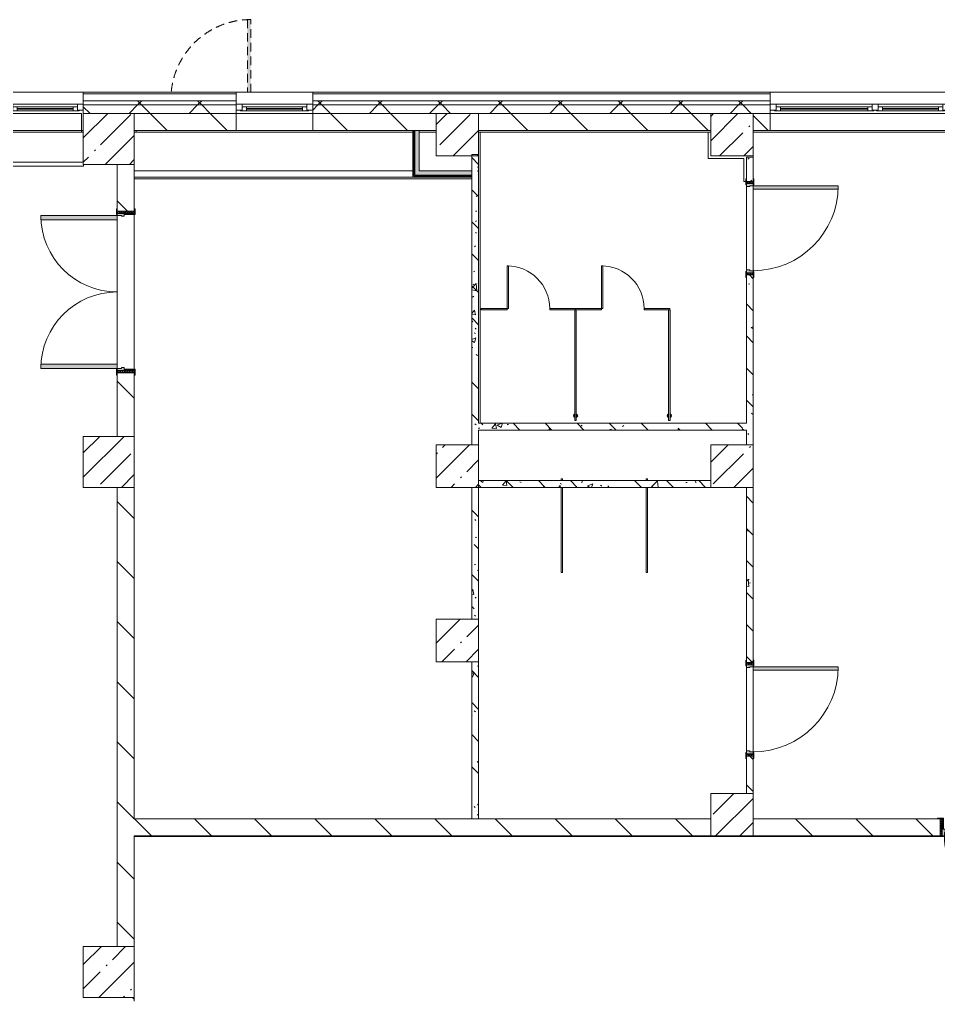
# Model space of a CAD drawing. Header units: millimetres. Extents: x 81037 to 284518, y -8553 to 29000.
# Drawn here: x 222918 to 233727, y 16700 to 28205 of the extents above; entities that cross this region are included whole.
import ezdxf

# ---------------------------------------------------------------- set-up
doc = ezdxf.new("R2010")
doc.units = ezdxf.units.MM
doc.linetypes.add('200_ШТРИХ__ш1_п0_6_', pattern=[160, 100, -60])
for name, color, linetype, lineweight in [('A-DETL-MBND-1', 7, '200_ШТРИХ__ш1_п0_6_', 9), ('A-DOOR-6', 7, 'Continuous', 5), ('A-GENM-2', 7, 'Continuous', 5), ('A-GLAZ-2', 7, 'Continuous', 5), ('A-WALL', 7, 'Continuous', 9), ('A-WALL-4', 7, 'Continuous', 5), ('I-WALL-6', 7, 'Continuous', 5), ('S-COLS-1', 7, 'Continuous', 5)]:
    doc.layers.add(name, color=color, linetype=linetype, lineweight=lineweight)
for name, color, linetype, lineweight, true_color in [('A-DOOR-4', 7, 'Continuous', 5, 0xe2e2e2), ('A-DOOR-5', 7, 'Continuous', 5, 0xaaaaaa), ('A-DOOR-FRAM-3', 7, 'Continuous', 5, 0xe2e2e2), ('A-DOOR-FRAM-5', 7, 'Continuous', 5, 0xaaaaaa), ('A-FLOR-2', 7, 'Continuous', 5, 0xaaaaaa), ('A-GENM-4', 7, 'Continuous', 5, 0xe2ddcd), ('I-WALL-4', 7, 'Continuous', 5, 0xe7e7e7), ('I-WALL-8', 7, 'Continuous', 5, 0x787878)]:
    doc.layers.add(name, color=color, linetype=linetype, lineweight=lineweight, true_color=true_color)
pattern_1 = [(45, (157507.65, 0), (-285.1231, 285.1231), []), (45, (157792.77, 0), (-285.1231, 285.1231), [504.031, -100.806, 16.764, -84.042])]
pattern_2 = [(135, (157507.65, 0), (-353.5534, -353.5534), [])]
pattern_3 = [(135, (157507.65, 0), (-377.1708, -377.1708), [533.4, -88.9, 17.78, -88.9]), (135, (157507.65, 376.94), (-377.1708, -377.1708), []), (50, (157507.65, 0), (637.6445, -55.7866), [66.675, -733.425]), (355, (157507.65, 0), (-123.3494, 668.699), [53.34, -586.74]), (100.451, (157560.8, -4.65), (514.299, 612.908), [56.665, -623.315]), (46.184, (157507.65, 177.8), (948.7764, -147.15), [100.012, -1100.137]), (96.636, (157586.7, 165.5), (830.909, 865.997), [84.998, -934.973]), (351.184, (157507.7, 177.8), (830.918, 865.988), [80.01, -880.11]), (21, (157596.55, 133.35), (530.6506, -357.9283), [66.675, -733.425]), (326, (157596.55, 133.35), (216.308, 644.6585), [53.34, -586.74]), (71.451, (157640.8, 103.5), (746.9596, 286.7243), [56.665, -623.315]), (37.5, (157507.65, 0), (10.8105, 295.9426), [16.764, -562.864, 16.764, -578.866, -588.962]), (37.5, (157507.65, 0), (10.8105, 295.9426), [-1175.258, 16.764, -572.198]), (7.5, (157507.65, 0), (233.8692, 350.6318), [16.764, -322.834, 16.764, -549.529, -224.472]), (7.5, (157507.65, 0), (233.8692, 350.6318), [-905.891, 16.764, -207.708]), (327.5, (157309.4, 0), (474.5678, -20.0513), [16.764, -205.486, 16.764, -676.656, -920.115]), (327.5, (157309.4, 0), (474.5678, -20.0513), [-915.67, 16.764, -903.351]), (317.5, (157220.5, 0), (518.4522, 88.9934), [16.764, -272.161, 16.764, -443.738, -653.415]), (317.5, (157220.5, 0), (518.4522, 88.9934), [-749.427, 16.764, -636.651])]
pattern_4 = [(45, (157507.65, 0), (-353.5534, 353.5534), []), (135, (157507.65, 0), (-353.5534, -353.5534), [])]
pattern_5 = [(45, (157507.65, 0), (-530.33, 530.33), []), (135, (157507.65, 0), (-530.33, -530.33), [])]

# ---------------------------------------------------------------- blocks, each defined once
blk = doc.blocks.new('BSC_Колонна _Прямоугольная - 600х600-V60-2_1_3_птичка')
at = {"layer": 'S-COLS-1'}
h = blk.add_hatch(dxfattribs=at)
h.set_pattern_fill('FP_78', color=256, style=0, pattern_type=2)
h.set_pattern_definition([(45, (-66460, -17000), (-285.1231, 285.1231), []), (45, (-66174.88, -17000), (-285.1231, 285.1231), [504.031, -100.806, 16.764, -84.042])])
h.paths.add_polyline_path([(-300, -300), (300, -300), (300, 300), (-300, 300), (-300, 6)])
for p, q in [((300, 300), (-300, 300)), ((-300, 300), (-300, -300)), ((300, -300), (300, 300)), ((-300, -300), (300, -300))]:
    blk.add_line(p, q, dxfattribs=at)
blk = doc.blocks.new('BSC_Колонна _Прямоугольная - 500х500-V85-2_1_3_птичка')
at = {"layer": 'S-COLS-1'}
h = blk.add_hatch(dxfattribs=at)
h.set_pattern_fill('FP_100', color=256, style=0, pattern_type=2)
h.set_pattern_definition([(45, (-73790, -22950), (-285.1231, 285.1231), []), (45, (-73504.88, -22950), (-285.1231, 285.1231), [504.031, -100.806, 16.764, -84.042])])
h.paths.add_polyline_path([(-250, -250), (250, -250), (250, 250), (-250, 250), (-250, -160)])
for p, q in [((250, 250), (-250, 250)), ((-250, 250), (-250, -250)), ((250, -250), (250, 250)), ((-250, -250), (250, -250))]:
    blk.add_line(p, q, dxfattribs=at)
blk = doc.blocks.new('BSC_Колонна _Прямоугольная - 500х500-V86-2_1_3_птичка')
at = {"layer": 'S-COLS-1'}
h = blk.add_hatch(dxfattribs=at)
h.set_pattern_fill('FP_101', color=256, style=0, pattern_type=2)
h.set_pattern_definition([(45, (-70560, -22950), (-285.1231, 285.1231), []), (45, (-70274.88, -22950), (-285.1231, 285.1231), [504.031, -100.806, 16.764, -84.042])])
h.paths.add_polyline_path([(-250, -250), (250, -250), (250, 250), (-250, 250), (-250, -160)])
for p, q in [((250, 250), (-250, 250)), ((-250, 250), (-250, -250)), ((250, -250), (250, 250)), ((-250, -250), (250, -250))]:
    blk.add_line(p, q, dxfattribs=at)
blk = doc.blocks.new('110_Дверь_СКБ_1Ст_Внутренняя1 - Д-4 1100x2100h_су мгн-32375332-2_1_3_птичка')
at = {"layer": 'A-DOOR-4'}
h = blk.add_hatch(color=256, dxfattribs=at)
h.paths.add_polyline_path([(512.5, 100), (512.5, 60), (502.5, 60), (502.5, 20), (537.5, 20), (537.5, 100)])
h.paths.add_polyline_path([(-487.5, 100), (-512.5, 100), (-512.5, 20), (-477.5, 20), (-477.5, 60), (-487.5, 60)])
at = {"layer": 'A-DOOR-5'}
h = blk.add_hatch(dxfattribs=at)
h.set_pattern_fill('FP_22', color=256, style=0, pattern_type=2)
h.set_pattern_definition([(135, (1751.41, 164.685), (-14.14214, -14.14214), []), (225, (1751.41, 164.685), (14.14214, -14.14214), [])])
h.paths.add_polyline_path([(562.5, 100), (537.5, 100), (537.5, -100), (562.5, -100)])
at = {"layer": 'A-DOOR-FRAM-3'}
for points in [[(-487.5, 1100), (-487.5, 100), (-447.5, 100), (-447.5, 1100)], [(-567.5, 108), (-567.5, 100), (-497.5, 100), (-497.5, 108)], [(-497.5, 20), (-512.5, 20), (-512.5, -100), (-497.5, -100)], [(592.5, 108), (522.5, 108), (522.5, 100), (592.5, 100)], [(537.5, 20), (522.5, 20), (522.5, -100), (537.5, -100)], [(-567.5, -100), (-567.5, -108), (-497.5, -108), (-497.5, -100)], [(592.5, -100), (522.5, -100), (522.5, -108), (592.5, -108)]]:
    blk.add_hatch(color=256, dxfattribs=at).paths.add_polyline_path(points)
at = {"layer": 'A-DOOR-FRAM-5'}
h = blk.add_hatch(dxfattribs=at)
h.set_pattern_fill('FP_23', color=256, style=0, pattern_type=2)
h.set_pattern_definition([(45, (-371.384, 164.685), (-14.1421, 14.1421), []), (135, (-371.384, 164.685), (-14.1421, -14.1421), [])])
h.paths.add_polyline_path([(-512.5, 100), (-537.5, 100), (-537.5, -100), (-512.5, -100)])
at = {"layer": 'A-DOOR-5'}
for p, q in [((-487.5, 1100), (-487.5, 100)), ((-447.5, 1100), (-487.5, 1100)), ((-447.5, 100), (-447.5, 1100)), ((-487.5, 100), (-447.5, 100))]:
    blk.add_line(p, q, dxfattribs=at)
blk.add_arc((-487.5, 100), 1000, 360, 90, dxfattribs=at)
at = {"layer": 'A-DOOR-FRAM-5'}
for p, q in [((-497.5, 108), (-567.5, 108)), ((-567.5, 108), (-567.5, 100)), ((-567.5, 100), (-497.5, 100)), ((-512.5, 100), (-537.5, 100)), ((-537.5, 100), (-537.5, -100)), ((-487.5, 100), (-512.5, 100)), ((-512.5, 100), (-512.5, 20)), ((-512.5, -100), (-512.5, 100)), ((-497.5, 100), (-512.5, 100)), ((-512.5, 100), (-512.5, 99)), ((-512.5, 99), (-497.5, 99)), ((-512.5, 20), (-477.5, 20)), ((-497.5, 20), (-512.5, 20)), ((-512.5, 20), (-512.5, -100)), ((-497.5, 100), (-497.5, 108)), ((-497.5, 99), (-497.5, 100)), ((-497.5, -100), (-497.5, 20)), ((-487.5, 60), (-487.5, 100)), ((-477.5, 60), (-487.5, 60)), ((-477.5, 20), (-477.5, 60)), ((512.5, 60), (502.5, 60)), ((502.5, 60), (502.5, 20)), ((502.5, 20), (537.5, 20)), ((512.5, 100), (512.5, 60)), ((537.5, 100), (512.5, 100)), ((592.5, 108), (522.5, 108)), ((522.5, 108), (522.5, 100)), ((537.5, 100), (522.5, 100)), ((522.5, 100), (522.5, 99)), ((522.5, 100), (592.5, 100)), ((522.5, 99), (537.5, 99)), ((537.5, 20), (522.5, 20)), ((522.5, 20), (522.5, -100)), ((537.5, 20), (537.5, 100)), ((562.5, 100), (537.5, 100)), ((537.5, 100), (537.5, -100)), ((537.5, 99), (537.5, 100)), ((537.5, -100), (537.5, 20)), ((562.5, -100), (562.5, 100)), ((592.5, 100), (592.5, 108)), ((-497.5, -100), (-567.5, -100)), ((-567.5, -100), (-567.5, -108)), ((-567.5, -108), (-497.5, -108)), ((-537.5, -100), (-512.5, -100)), ((-512.5, -100), (-497.5, -100)), ((-497.5, -108), (-497.5, -100)), ((522.5, -100), (537.5, -100)), ((592.5, -100), (522.5, -100)), ((522.5, -100), (522.5, -108)), ((522.5, -108), (592.5, -108)), ((537.5, -100), (562.5, -100)), ((592.5, -108), (592.5, -100))]:
    blk.add_line(p, q, dxfattribs=at)
blk = doc.blocks.new('110_Дверь_СКБ_1Ст_Внутренняя1 - Д-4 1100x2100h_су мгн-32391219-2_1_3_птичка')
at = {"layer": 'A-DOOR-4'}
h = blk.add_hatch(color=256, dxfattribs=at)
h.paths.add_polyline_path([(537.5, 40), (512.5, 40), (512.5, 0), (502.5, 0), (502.5, -40), (537.5, -40)])
h.paths.add_polyline_path([(-477.5, 0), (-487.5, 0), (-487.5, 40), (-512.5, 40), (-512.5, -40), (-477.5, -40)])
at = {"layer": 'A-DOOR-5'}
h = blk.add_hatch(dxfattribs=at)
h.set_pattern_fill('FP_8', color=256, style=0, pattern_type=2)
h.set_pattern_definition([(135, (1751.41, 104.685), (-14.14214, -14.14214), []), (225, (1751.41, 104.685), (14.14214, -14.14214), [])])
h.paths.add_polyline_path([(562.5, 40), (537.5, 40), (537.5, -40), (562.5, -40)])
at = {"layer": 'A-DOOR-FRAM-3'}
for points in [[(-447.5, 40), (-447.5, 1040), (-487.5, 1040), (-487.5, 40)], [(-497.5, 40), (-497.5, 48), (-567.5, 48), (-567.5, 40)], [(592.5, 48), (522.5, 48), (522.5, 40), (592.5, 40)], [(-497.5, -40), (-567.5, -40), (-567.5, -48), (-497.5, -48)], [(592.5, -48), (592.5, -40), (522.5, -40), (522.5, -48)]]:
    blk.add_hatch(color=256, dxfattribs=at).paths.add_polyline_path(points)
at = {"layer": 'A-DOOR-FRAM-5'}
h = blk.add_hatch(dxfattribs=at)
h.set_pattern_fill('FP_9', color=256, style=0, pattern_type=2)
h.set_pattern_definition([(45, (-371.384, 104.685), (-14.1421, 14.1421), []), (135, (-371.384, 104.685), (-14.1421, -14.1421), [])])
h.paths.add_polyline_path([(-512.5, 40), (-537.5, 40), (-537.5, -40), (-512.5, -40)])
at = {"layer": 'A-DOOR-5'}
for p, q in [((-487.5, 1040), (-487.5, 40)), ((-447.5, 1040), (-487.5, 1040)), ((-447.5, 40), (-447.5, 1040)), ((-487.5, 40), (-447.5, 40))]:
    blk.add_line(p, q, dxfattribs=at)
blk.add_arc((-487.5, 40), 1000, 360, 90, dxfattribs=at)
at = {"layer": 'A-DOOR-FRAM-5'}
for p, q in [((-497.5, 48), (-567.5, 48)), ((-567.5, 48), (-567.5, 40)), ((-567.5, 40), (-497.5, 40)), ((-512.5, 40), (-537.5, 40)), ((-537.5, 40), (-537.5, -40)), ((-487.5, 40), (-512.5, 40)), ((-512.5, 40), (-512.5, -40)), ((-512.5, -40), (-512.5, 40)), ((-497.5, 40), (-512.5, 40)), ((-512.5, 40), (-512.5, 39)), ((-512.5, 39), (-497.5, 39)), ((-497.5, 40), (-497.5, 48)), ((-497.5, 39), (-497.5, 40)), ((-487.5, 0), (-487.5, 40)), ((-477.5, 0), (-487.5, 0)), ((-477.5, -40), (-477.5, 0)), ((512.5, 0), (502.5, 0)), ((502.5, 0), (502.5, -40)), ((512.5, 40), (512.5, 0)), ((537.5, 40), (512.5, 40)), ((592.5, 48), (522.5, 48)), ((522.5, 48), (522.5, 40)), ((537.5, 40), (522.5, 40)), ((522.5, 40), (522.5, 39)), ((522.5, 40), (592.5, 40)), ((522.5, 39), (537.5, 39)), ((537.5, -40), (537.5, 40)), ((562.5, 40), (537.5, 40)), ((537.5, 40), (537.5, -40)), ((537.5, 39), (537.5, 40)), ((562.5, -40), (562.5, 40)), ((592.5, 40), (592.5, 48)), ((-497.5, -40), (-567.5, -40)), ((-567.5, -40), (-567.5, -48)), ((-567.5, -48), (-497.5, -48)), ((-537.5, -40), (-512.5, -40)), ((-497.5, -39), (-512.5, -39)), ((-512.5, -39), (-512.5, -40)), ((-512.5, -40), (-477.5, -40)), ((-512.5, -40), (-497.5, -40)), ((-497.5, -40), (-497.5, -39)), ((-497.5, -48), (-497.5, -40)), ((502.5, -40), (537.5, -40)), ((537.5, -39), (522.5, -39)), ((522.5, -39), (522.5, -40)), ((522.5, -40), (537.5, -40)), ((592.5, -40), (522.5, -40)), ((522.5, -40), (522.5, -48)), ((522.5, -48), (592.5, -48)), ((537.5, -40), (537.5, -39)), ((537.5, -40), (562.5, -40)), ((592.5, -48), (592.5, -40))]:
    blk.add_line(p, q, dxfattribs=at)
blk = doc.blocks.new('131_Сантехническая перегородка - СП-2-V92-2_1_3_птичка')
at = {"layer": 'A-GENM-2'}
for p, q in [((0, 8), (1000, 8)), ((0, 8), (0, -8)), ((1080, 8), (1100, 8)), ((1100, 8), (1100, -8)), ((1000, -8), (0, -8)), ((1100, -8), (1080, -8))]:
    blk.add_line(p, q, dxfattribs=at)
blk = doc.blocks.new('110_Дверь_СКБ_2Ст - Д-10 1800x2100h_Актовый зал EI30-32403870-2_1_3_птичка')
at = {"layer": 'A-DOOR-4'}
for points in [[(-887.5, 100), (-837.5, 100), (-837.5, 1000), (-887.5, 1000)], [(862.5, 100), (912.5, 100), (912.5, 1000), (862.5, 1000)]]:
    blk.add_hatch(color=256, dxfattribs=at).paths.add_polyline_path(points)
h = blk.add_hatch(color=256, dxfattribs=at)
h.paths.add_polyline_path([(-912.5, 100), (-912.5, 20), (-877.5, 20), (-877.5, 50), (-887.5, 50), (-887.5, 100)])
h.paths.add_polyline_path([(902.5, 20), (937.5, 20), (937.5, 100), (912.5, 100), (912.5, 50), (902.5, 50)])
at = {"layer": 'A-DOOR-5'}
h = blk.add_hatch(dxfattribs=at)
h.set_pattern_fill('FP_118', color=256, style=0, pattern_type=2)
h.set_pattern_definition([(135, (1351.41, 164.685), (-14.1421, -14.1421), []), (225, (1351.41, 164.685), (14.1421, -14.1421), [])])
h.paths.add_polyline_path([(937.5, -100), (962.5, -100), (962.5, 100), (937.5, 100)])
at = {"layer": 'A-DOOR-FRAM-3'}
for points in [[(-967.5, 100), (-897.5, 100), (-897.5, 108), (-967.5, 108)], [(-912.5, -100), (-897.5, -100), (-897.5, 20), (-912.5, 20)], [(922.5, 100), (992.5, 100), (992.5, 108), (922.5, 108)], [(922.5, -100), (937.5, -100), (937.5, 20), (922.5, 20)], [(-967.5, -108), (-897.5, -108), (-897.5, -100), (-967.5, -100)], [(922.5, -108), (992.5, -108), (992.5, -100), (922.5, -100)]]:
    blk.add_hatch(color=256, dxfattribs=at).paths.add_polyline_path(points)
at = {"layer": 'A-DOOR-FRAM-5'}
h = blk.add_hatch(dxfattribs=at)
h.set_pattern_fill('FP_119', color=256, style=0, pattern_type=2)
h.set_pattern_definition([(45, (-771.384, 164.685), (-14.1421, 14.1421), []), (135, (-771.384, 164.685), (-14.1421, -14.1421), [])])
h.paths.add_polyline_path([(-937.5, -100), (-912.5, -100), (-912.5, 100), (-937.5, 100)])
at = {"layer": 'A-DOOR-5'}
for p, q in [((-887.5, 1000), (-887.5, 100)), ((-837.5, 1000), (-887.5, 1000)), ((-837.5, 100), (-837.5, 1000)), ((912.5, 1000), (862.5, 1000)), ((862.5, 1000), (862.5, 100)), ((912.5, 100), (912.5, 1000)), ((-887.5, 100), (-837.5, 100)), ((862.5, 100), (912.5, 100))]:
    blk.add_line(p, q, dxfattribs=at)
for centre, start, end in [((-887.5, 100), 0, 90), ((912.5, 100), 90, 180)]:
    blk.add_arc(centre, 900, start, end, dxfattribs=at)
at = {"layer": 'A-DOOR-FRAM-5'}
for p, q in [((-897.5, 108), (-967.5, 108)), ((-967.5, 108), (-967.5, 100)), ((-967.5, 100), (-897.5, 100)), ((-912.5, 100), (-937.5, 100)), ((-937.5, 100), (-937.5, -100)), ((-887.5, 100), (-912.5, 100)), ((-912.5, 100), (-912.5, 20)), ((-912.5, -100), (-912.5, 100)), ((-912.5, 20), (-877.5, 20)), ((-897.5, 20), (-912.5, 20)), ((-912.5, 20), (-912.5, -100)), ((-897.5, 100), (-897.5, 108)), ((-897.5, -100), (-897.5, 20)), ((-887.5, 50), (-887.5, 100)), ((-877.5, 50), (-887.5, 50)), ((-877.5, 20), (-877.5, 50)), ((912.5, 50), (902.5, 50)), ((902.5, 50), (902.5, 20)), ((902.5, 20), (937.5, 20)), ((912.5, 100), (912.5, 50)), ((937.5, 100), (912.5, 100)), ((992.5, 108), (922.5, 108)), ((922.5, 108), (922.5, 100)), ((922.5, 100), (992.5, 100)), ((937.5, 20), (922.5, 20)), ((922.5, 20), (922.5, -100)), ((937.5, 20), (937.5, 100)), ((962.5, 100), (937.5, 100)), ((937.5, 100), (937.5, -100)), ((937.5, -100), (937.5, 20)), ((962.5, -100), (962.5, 100)), ((992.5, 100), (992.5, 108)), ((-897.5, -100), (-967.5, -100)), ((-967.5, -100), (-967.5, -108)), ((-967.5, -108), (-897.5, -108)), ((-937.5, -100), (-912.5, -100)), ((-912.5, -100), (-897.5, -100)), ((-897.5, -108), (-897.5, -100)), ((922.5, -100), (937.5, -100)), ((992.5, -100), (922.5, -100)), ((922.5, -100), (922.5, -108)), ((922.5, -108), (992.5, -108)), ((937.5, -100), (962.5, -100)), ((992.5, -108), (992.5, -100))]:
    blk.add_line(p, q, dxfattribs=at)
blk = doc.blocks.new('BSC_Колонна _Прямоугольная - 500х500-V129-2_1_3_птичка')
at = {"layer": 'S-COLS-1'}
h = blk.add_hatch(dxfattribs=at)
h.set_pattern_fill('FP_129', color=256, style=0, pattern_type=2)
h.set_pattern_definition([(45, (-70560, -20900), (-285.1231, 285.1231), []), (45, (-70274.88, -20900), (-285.1231, 285.1231), [504.031, -100.806, 16.764, -84.042])])
h.paths.add_polyline_path([(-250, -250), (250, -250), (250, 250), (-250, 250)])
for p, q in [((250, 250), (-250, 250)), ((-250, 250), (-250, -250)), ((250, -250), (250, 250)), ((-250, -250), (250, -250))]:
    blk.add_line(p, q, dxfattribs=at)
blk = doc.blocks.new('120_Окно_СКБ_1Ст - 120_Окно_СКБ_1Ст 900х2500_h_-19906774-2_1_3_птичка')
at = {"layer": 'A-GLAZ-2'}
for p, q in [((-450, -75), (-450, -5)), ((-450, -5), (-380, -5)), ((450, -5), (-450, -5)), ((-380, -75), (-450, -75)), ((-450, -75), (-400, -75)), ((-380, -75), (-400, -75)), ((-400, -75), (-400, -85)), ((-400, -85), (400, -85)), ((400, -85), (-400, -85)), ((-380, -5), (-380, -75)), ((380, -35), (-380, -35)), ((-380, -35), (-380, -75)), ((-330, -85), (-330, -35)), ((-330, -55), (330, -55)), ((330, -65), (-330, -65)), ((330, -85), (330, -35)), ((380, -75), (380, -5)), ((380, -5), (450, -5)), ((380, -75), (380, -35)), ((450, -75), (380, -75)), ((400, -75), (380, -75)), ((400, -75), (450, -75)), ((400, -85), (400, -75)), ((450, -5), (450, -75))]:
    blk.add_line(p, q, dxfattribs=at)
blk = doc.blocks.new('120_Окно_СКБ_2Ст - 120_Окно_СКБ_2Ст 2100х2400 _мал створка справа_-19092174-2_1_3_птичка')
at = {"layer": 'A-GLAZ-2'}
for p, q in [((-1050, -75), (-1050, -5)), ((-1050, -5), (-980, -5)), ((1050, -5), (-1050, -5)), ((-980, -75), (-1050, -75)), ((-1050, -75), (-1000, -75)), ((-980, -75), (-1000, -75)), ((-1000, -75), (-1000, -85)), ((-1000, -85), (170, -85)), ((170, -85), (-1000, -85)), ((-980, -5), (-980, -75)), ((150, -35), (-980, -35)), ((-980, -35), (-980, -75)), ((-930, -85), (-930, -35)), ((-930, -55), (100, -55)), ((100, -65), (-930, -65)), ((100, -85), (100, -35)), ((150, -75), (150, -5)), ((150, -5), (220, -5)), ((150, -75), (150, -35)), ((220, -75), (150, -75)), ((170, -75), (150, -75)), ((170, -75), (200, -75)), ((170, -85), (170, -75)), ((220, -75), (200, -75)), ((200, -75), (200, -85)), ((200, -85), (1000, -85)), ((1000, -85), (200, -85)), ((220, -5), (220, -75)), ((980, -35), (220, -35)), ((220, -35), (220, -75)), ((270, -85), (270, -35)), ((270, -55), (930, -55)), ((930, -65), (270, -65)), ((930, -85), (930, -35)), ((980, -75), (980, -5)), ((980, -5), (1050, -5)), ((980, -75), (980, -35)), ((1050, -75), (980, -75)), ((1000, -75), (980, -75)), ((1000, -75), (1050, -75)), ((1000, -85), (1000, -75)), ((1050, -5), (1050, -75))]:
    blk.add_line(p, q, dxfattribs=at)
blk = doc.blocks.new('BSC_Колонна _Прямоугольная - 500х500-V134-2_1_3_птичка')
at = {"layer": 'S-COLS-1'}
h = blk.add_hatch(dxfattribs=at)
h.set_pattern_fill('FP_132', color=256, style=0, pattern_type=2)
h.set_pattern_definition([(45, (-73790, -18850), (-285.1231, 285.1231), []), (45, (-73504.88, -18850), (-285.1231, 285.1231), [504.031, -100.806, 16.764, -84.042])])
h.paths.add_polyline_path([(-250, -250), (250, -250), (250, 250), (-250, 250)])
for p, q in [((250, 250), (-250, 250)), ((-250, 250), (-250, -250)), ((250, -250), (250, 250)), ((-250, -250), (250, -250))]:
    blk.add_line(p, q, dxfattribs=at)
blk = doc.blocks.new('110_Дверь_СКБ_1Ст_Наружная - ДН-2д_л__ Дверь из подвала ЛК _900 мм в свету_ 3300-22851703-2_1_3_птичка')
at = {"layer": 'A-DETL-MBND-1'}
blk.add_hatch(color=256, dxfattribs=at).paths.add_polyline_path([(489.5, 135), (489.5, 990), (449.5, 990), (449.5, 135)])
for p, q in [((489.5, 990), (449.5, 990)), ((449.5, 990), (449.5, 135)), ((489.5, 135), (489.5, 990))]:
    blk.add_line(p, q, dxfattribs=at)
blk.add_arc((489.5, 50), 940, 90, 174.73278, dxfattribs=at)
blk = doc.blocks.new('131_Сантехническая перегородка_Дверь - СД-1-V175-2_1_3_птичка')
at = {"layer": 'A-GENM-4'}
for points in [[(0, -8), (305, -8), (305, 8), (0, 8)], [(805, -8), (1110, -8), (1110, 8), (805, 8)]]:
    blk.add_hatch(color=256, dxfattribs=at).paths.add_polyline_path(points)
at = {"layer": 'A-DOOR-6'}
for p, q in [((321, 508), (305, 508)), ((305, 8), (305, 508)), ((321, 8), (321, 508)), ((321, 8), (305, 8))]:
    blk.add_line(p, q, dxfattribs=at)
blk.add_arc((305, 8), 500, 360, 90, dxfattribs=at)
at = {"layer": 'A-GENM-2'}
for p, q in [((305, 8), (0, 8)), ((0, 8), (0, -8)), ((305, -8), (305, 8)), ((1110, 8), (805, 8)), ((805, 8), (805, -8)), ((1110, -8), (1110, 8)), ((0, -8), (305, -8)), ((805, -8), (1110, -8))]:
    blk.add_line(p, q, dxfattribs=at)
blk = doc.blocks.new('131_Сантехническая перегородка - СП-4-V181-2_1_3_птичка')
at = {"layer": 'A-GENM-4'}
blk.add_hatch(color=256, dxfattribs=at).paths.add_polyline_path([(1330, 8), (26, 8), (26, -8), (1330, -8)])
at = {"layer": 'A-GENM-2'}
for p, q in [((1330, 8), (26, 8)), ((26, 8), (26, -8)), ((1330, -8), (1330, 8)), ((26, -8), (1330, -8))]:
    blk.add_line(p, q, dxfattribs=at)
at = {"layer": 'A-GENM-2', "flags": 128}
for points in [[(97, 8), (97, 9), (96, 9), (96, 9), (96, 10), (95, 10), (95, 11), (94, 11), (94, 12), (93, 12), (93, 12), (92, 13), (92, 13), (91, 13), (91, 14), (90, 14), (90, 14), (89, 14), (89, 14), (88, 15), (87, 15), (87, 15), (86, 15), (86, 15), (85, 15), (84, 15), (84, 15), (83, 15), (83, 15), (82, 15), (81, 15), (81, 15), (80, 15), (80, 14), (79, 14), (78, 14), (78, 14), (77, 13), (77, 13), (76, 13), (76, 13), (75, 12), (75, 12), (74, 11), (74, 11), (74, 11), (73, 10), (73, 10), (72, 9), (72, 9), (72, 8), (71, 8)], [(71, -8), (72, -9), (72, -9), (72, -9), (73, -10), (73, -10), (74, -11), (74, -11), (75, -12), (75, -12), (76, -12), (76, -13), (77, -13), (77, -13), (78, -14), (78, -14), (79, -14), (79, -14), (80, -14), (80, -15), (81, -15), (82, -15), (82, -15), (83, -15), (83, -15), (84, -15), (85, -15), (85, -15), (86, -15), (86, -15), (87, -15), (88, -15), (88, -15), (89, -14), (89, -14), (90, -14), (90, -14), (91, -13), (92, -13), (92, -13), (93, -13), (93, -12), (94, -12), (94, -11), (94, -11), (95, -11), (95, -10), (96, -10), (96, -9), (96, -9), (97, -8), (97, -8)]]:
    blk.add_lwpolyline(points, dxfattribs=at)
at = {"layer": 'A-GENM-2'}
for radius, start, end in [(24.6, 19.9113, 160.0887), (17.6, 45, 135), (17.6, 45, 135), (15.1, 45, 135), (24.6, 199.9113, 340.0887), (17.6, 225, 315), (17.6, 225, 315), (15.1, 225, 315)]:
    blk.add_arc((84, 0), radius, start, end, dxfattribs=at)
blk = doc.blocks.new('Зашивка приборов отопления29 - Зашивка приборов отопления-33323054-2_1_3_птичка')
at = {"layer": 'A-WALL-4'}
for p, q in [((66780, 26880), (66760, 26880)), ((70036, 26425), (66760, 26425)), ((66760, 26350), (70036, 26350))]:
    blk.add_line(p, q, dxfattribs=at)

msp = doc.modelspace()

# ---------------------------------------------------------------- hatches: boundary and pattern name
at = {"layer": 'A-WALL-4'}
h = msp.add_hatch(dxfattribs=at)
h.set_pattern_fill('FP_71', color=256, style=0, pattern_type=2)
h.set_pattern_definition(pattern_4)
h.paths.add_polyline_path([(242367.7, 27200), (242367.7, 27250), (237857.7, 27250), (237857.7, 27200), (241696.3, 27200)])
h.paths.add_polyline_path([(234276.1, 27200), (235357.7, 27200), (235357.7, 27250), (233847.7, 27250), (233847.7, 27200)])
h.paths.add_polyline_path([(221687.7, 27200), (222767.7, 27200), (222767.7, 27250), (221687.7, 27250)])
h.paths.add_polyline_path([(225000.9, 27200), (225467.7, 27200), (225464.7, 27250), (223667.7, 27250), (223667.7, 27200), (224073.4, 27200)])
h.paths.add_polyline_path([(226367.7, 27200), (231747.7, 27200), (231747.7, 27250), (226367.7, 27250)])
h.paths.add_polyline_path([(213870.7, 27200), (214667.7, 27200), (214667.7, 27250), (213417.5, 27250), (213417.5, 27200)])
h.paths.add_polyline_path([(212015.6, 27200), (212517.5, 27200), (212517.5, 27250), (211367.8, 27250), (211367.8, 27200)])
h.paths.add_polyline_path([(217367.7, 27200), (218547.7, 27200), (218547.7, 27250), (217367.7, 27250)])
h.paths.add_polyline_path([(207378, 27200), (208267.8, 27200), (208267.8, 27250), (207167.9, 27250), (207167.9, 27200)])
h.paths.add_polyline_path([(206267.9, 27200), (206267.9, 27250), (205014.7, 27250), (205014.7, 27200), (205523, 27200)])
h.paths.add_polyline_path([(201914.7, 27200), (201914.7, 27250), (199517.7, 27250), (199517.7, 27200), (200885.4, 27200)])
h = msp.add_hatch(dxfattribs=at)
h.set_pattern_fill('FP_71', color=256, style=0, pattern_type=2)
h.set_pattern_definition(pattern_4)
h.paths.add_polyline_path([(241707.7, 27100), (242367.7, 27100), (242367.7, 27200), (237857.7, 27200), (237857.7, 27100), (241696.3, 27100)])
h.paths.add_polyline_path([(224073.4, 27100), (225467.7, 27100), (225464.7, 27200), (223667.7, 27200), (223667.7, 27100)])
h.paths.add_polyline_path([(222767.7, 27100), (222767.7, 27200), (221687.7, 27200), (221687.7, 27100), (222462.9, 27100)])
h.paths.add_polyline_path([(235357.7, 27100), (235357.7, 27200), (233847.7, 27200), (233847.7, 27100), (235203.6, 27100)])
h.paths.add_polyline_path([(226367.7, 27100), (231747.7, 27100), (231747.7, 27200), (226367.7, 27200)])
h.paths.add_polyline_path([(218508.3, 27100), (218547.7, 27100), (218547.7, 27200), (217367.7, 27200), (217367.7, 27100), (218262.9, 27100)])
h.paths.add_polyline_path([(211367.8, 27100), (212517.5, 27100), (212517.5, 27200), (211367.8, 27200)])
h.paths.add_polyline_path([(214334.4, 27100), (214667.7, 27100), (214667.7, 27200), (213417.5, 27200), (213417.5, 27100), (213870.7, 27100)])
h.paths.add_polyline_path([(206267.9, 27100), (206267.9, 27200), (205014.7, 27200), (205014.7, 27100), (205523, 27100)])
h.paths.add_polyline_path([(201914.7, 27100), (201914.7, 27200), (199567.7, 27200), (199567.7, 27100), (200885.4, 27100)])
h.paths.add_polyline_path([(207167.9, 27100), (208267.8, 27100), (208267.8, 27200), (207167.9, 27200)])
at = {"layer": 'I-WALL-4'}
for points in [[(227618.3, 26425), (227618.3, 26900), (227568.3, 26900), (227568.3, 26425)], [(228237.7, 26375), (228237.7, 26425), (227568.3, 26425), (227568.3, 26375), (227783.5, 26375)]]:
    msp.add_hatch(color=256, dxfattribs=at).paths.add_polyline_path(points)
at = {"layer": 'I-WALL-6'}
h = msp.add_hatch(dxfattribs=at)
h.set_pattern_fill('FP_82', color=256, style=0, pattern_type=2)
h.set_pattern_definition(pattern_2)
h.paths.add_polyline_path([(238913.7, 26900), (241707.7, 26900), (241707.7, 27100), (238657.7, 27100), (238657.7, 26900)])
h.paths.add_polyline_path([(238157.7, 26900), (238157.7, 27100), (237857.7, 27100), (237857.7, 26900), (237986.2, 26900)])
h.paths.add_polyline_path([(227783.5, 26900), (227817.7, 26900), (227817.7, 27100), (226367.7, 27100), (226367.7, 26900), (226856, 26900)])
h.paths.add_polyline_path([(228711, 26900), (231047.7, 26900), (231047.7, 27100), (228317.7, 27100), (228317.7, 26900)])
h.paths.add_polyline_path([(224267.7, 26900), (225467.7, 26900), (225464.7, 27100), (224267.7, 27100)])
h.paths.add_polyline_path([(233847.7, 26900), (234257.7, 26900), (234257.7, 27100), (233847.7, 27100)])
h.paths.add_polyline_path([(235357.7, 26900), (235357.7, 27100), (234757.7, 27100), (234757.7, 26900), (235203.6, 26900)])
h.paths.add_polyline_path([(231747.7, 26900), (231747.7, 27100), (231547.7, 27100), (231547.7, 26900)])
h.paths.add_polyline_path([(213417.5, 26900), (214667.7, 26900), (214667.7, 27100), (213417.5, 27100)])
h.paths.add_polyline_path([(217367.7, 26900), (218567.7, 26900), (218567.7, 27100), (217367.7, 27100)])
h.paths.add_polyline_path([(212015.6, 26900), (212517.5, 26900), (212517.5, 27100), (211367.8, 27100), (211367.8, 26900)])
h.paths.add_polyline_path([(221972.5, 26900), (222767.7, 26900), (222767.7, 27100), (221667.7, 27100), (221667.7, 26900)])
h.paths.add_polyline_path([(207872.5, 26900), (208267.8, 26900), (208267.8, 27100), (207872.5, 27100)])
h = msp.add_hatch(dxfattribs=at)
h.set_pattern_fill('FP_165', color=256, style=0, pattern_type=2)
h.set_pattern_definition(pattern_5)
h.paths.add_polyline_path([(227555.8, 26362.5), (227555.8, 26900), (227543.3, 26900), (227543.3, 26362.5)])
h = msp.add_hatch(dxfattribs=at)
h.set_pattern_fill('FP_165', color=256, style=0, pattern_type=2)
h.set_pattern_definition(pattern_5)
h.paths.add_polyline_path([(227568.3, 26375), (227568.3, 26900), (227555.8, 26900), (227555.8, 26375)])
h = msp.add_hatch(dxfattribs=at)
h.set_pattern_fill('FP_82', color=256, style=0, pattern_type=2)
h.set_pattern_definition(pattern_2)
h.paths.add_polyline_path([(224067.7, 12300), (224267.7, 12300), (224267.7, 15175), (224067.7, 15175), (224067.7, 13534.8)])
h.paths.add_polyline_path([(224267.7, 16625), (224267.7, 16700), (224067.7, 16700), (224073.4, 16625)])
h.paths.add_polyline_path([(224129.7, 17300), (224267.7, 17300), (224267.7, 22700), (224067.7, 22700), (224067.7, 17300)])
h.paths.add_polyline_path([(224267.7, 23300), (224267.7, 24050), (224067.7, 24050), (224067.7, 23300)])
h.paths.add_polyline_path([(224267.7, 25950), (224267.7, 26500), (224067.7, 26500), (224067.7, 25950)])
h = msp.add_hatch(dxfattribs=at)
h.set_pattern_fill('FP_165', color=256, style=0, pattern_type=2)
h.set_pattern_definition(pattern_5)
h.paths.add_polyline_path([(228237.7, 26350), (228237.7, 26362.5), (227543.3, 26362.5), (227543.3, 26350), (227783.5, 26350)])
h = msp.add_hatch(dxfattribs=at)
h.set_pattern_fill('FP_165', color=256, style=0, pattern_type=2)
h.set_pattern_definition(pattern_5)
h.paths.add_polyline_path([(228237.7, 26362.5), (228237.7, 26375), (227555.8, 26375), (227555.8, 26362.5), (227783.5, 26362.5)])
h = msp.add_hatch(dxfattribs=at)
h.set_pattern_fill('FP_82', color=256, style=0, pattern_type=2)
h.set_pattern_definition(pattern_2)
h.paths.add_polyline_path([(239841.2, 18600), (241707.7, 18600), (241707.7, 18800), (237687.7, 18800), (237687.7, 18600), (237986.2, 18600)])
h.paths.add_polyline_path([(234877.7, 18600), (236087.7, 18600), (236087.7, 18800), (234847.7, 18800), (234847.7, 18600)])
h.paths.add_polyline_path([(224267.7, 18600), (231047.7, 18600), (231047.7, 18800), (224267.7, 18800)])
h.paths.add_polyline_path([(231547.7, 18600), (233747.7, 18600), (233747.7, 18800), (231547.7, 18800), (231547.7, 18681)])
at = {"layer": 'I-WALL-8'}
h = msp.add_hatch(dxfattribs=at)
h.set_pattern_fill('FP_86', color=256, style=0, pattern_type=2)
h.set_pattern_definition(pattern_3)
h.paths.add_polyline_path([(228317.7, 21150), (228313.7, 22700), (228237.7, 22700), (228237.7, 21150)])
h.paths.add_polyline_path([(228311.4, 23200), (228317.7, 23200), (228317.7, 26617.5), (228237.7, 26617.5), (228237.7, 23200), (228308.8, 23200)])
h = msp.add_hatch(dxfattribs=at)
h.set_pattern_fill('FP_86', color=256, style=0, pattern_type=2)
h.set_pattern_definition(pattern_3)
h.paths.add_polyline_path([(231515.2, 19100), (231547.7, 19100), (231547.7, 19540), (231467.7, 19540), (231467.7, 19100)])
h.paths.add_polyline_path([(231547.7, 20640), (231547.7, 22700), (231467.7, 22700), (231467.7, 20640)])
h.paths.add_polyline_path([(231547.7, 23200), (231547.7, 25200), (231467.7, 25200), (231467.7, 23200), (231481.5, 23200)])
h.paths.add_polyline_path([(231547.7, 26300), (231547.7, 26587.5), (231467.7, 26587.5), (231467.7, 26300), (231493.6, 26300)])
h = msp.add_hatch(dxfattribs=at)
h.set_pattern_fill('FP_86', color=256, style=0, pattern_type=2)
h.set_pattern_definition(pattern_3)
h.paths.add_polyline_path([(228317.7, 23375), (231467.7, 23375), (231467.7, 23455), (228317.7, 23455)])
h = msp.add_hatch(dxfattribs=at)
h.set_pattern_fill('FP_86', color=256, style=0, pattern_type=2)
h.set_pattern_definition(pattern_3)
h.paths.add_polyline_path([(230566, 22700), (231047.7, 22700), (231047.7, 22780), (228317.7, 22780), (228317.7, 22700), (228711, 22700)])
h = msp.add_hatch(dxfattribs=at)
h.set_pattern_fill('FP_86', color=256, style=0, pattern_type=2)
h.set_pattern_definition(pattern_3)
h.paths.add_polyline_path([(228237.7, 18800), (228317.7, 18800), (228317.7, 20650), (228237.7, 20650), (228237.7, 20476.2)])
at = {"layer": 'S-COLS-1'}
h = msp.add_hatch(dxfattribs=at)
h.set_pattern_fill('FP_79', color=256, style=0, pattern_type=2)
h.set_pattern_definition(pattern_1)
h.paths.add_polyline_path([(224267.7, 26500), (224267.7, 27100), (223667.7, 27100), (223667.7, 26500), (224073.4, 26500)])
h = msp.add_hatch(dxfattribs=at)
h.set_pattern_fill('FP_79', color=256, style=0, pattern_type=2)
h.set_pattern_definition(pattern_1)
h.paths.add_polyline_path([(227817.7, 26600), (228317.7, 26600), (228317.7, 27100), (227817.7, 27100), (227817.7, 26839.2)])
h = msp.add_hatch(dxfattribs=at)
h.set_pattern_fill('FP_79', color=256, style=0, pattern_type=2)
h.set_pattern_definition(pattern_1)
h.paths.add_polyline_path([(231047.7, 26600), (231547.7, 26600), (231547.7, 27100), (231047.7, 27100), (231047.7, 26900)])
h = msp.add_hatch(dxfattribs=at)
h.set_pattern_fill('FP_79', color=256, style=0, pattern_type=2)
h.set_pattern_definition(pattern_1)
h.paths.add_polyline_path([(224267.7, 22700), (224267.7, 23300), (223667.7, 23300), (223667.7, 22700), (224067.7, 22700)])

# ---------------------------------------------------------------- linework, layer by layer
at = {"layer": 'A-FLOR-2'}
for p, q in [((223667.7, 26880), (223647.7, 26880)), ((228337.7, 26880), (228337.7, 23455)), ((231016.7, 26569), (231016.7, 26880)), ((233826.7, 26879), (231547.7, 26879)), ((231547.7, 26600), (231547.7, 26587.5)), ((231436.7, 26569), (231016.7, 26569)), ((231436.7, 26300), (231436.7, 26569)), ((228237.7, 26330), (224267.7, 26330)), ((231459.7, 26300), (231436.7, 26300)), ((233717.7, 18592.9), (224267.7, 18592.9))]:
    msp.add_line(p, q, dxfattribs=at)
at = {"layer": 'A-WALL'}
for p, q in [((225467.7, 27330), (223667.7, 27330)), ((231747.7, 27330), (226367.7, 27330)), ((225467.7, 27250), (223667.7, 27250)), ((225467.7, 27200), (223667.7, 27200)), ((231747.7, 27250), (226367.7, 27250)), ((231747.7, 27200), (226367.7, 27200)), ((225467.7, 27100), (224267.7, 27100)), ((227817.7, 27100), (226367.7, 27100)), ((231047.7, 27100), (228317.7, 27100)), ((231747.7, 27100), (231547.7, 27100)), ((227555.8, 26900), (227555.8, 26362.5)), ((227568.3, 26900), (227568.3, 26375)), ((227555.8, 26362.5), (228237.7, 26362.5)), ((227568.3, 26375), (228237.7, 26375)), ((228237.7, 18800), (228317.7, 18800))]:
    msp.add_line(p, q, dxfattribs=at)
at = {"layer": 'A-WALL-4'}
for p, q in [((250817.7, 27350), (214667.7, 27350)), ((223667.7, 27350), (223667.7, 27100)), ((225467.7, 27100), (225467.7, 27350)), ((226367.7, 27350), (226367.7, 27100)), ((231747.7, 27100), (231747.7, 27350)), ((223667.7, 27100), (224267.7, 27100)), ((227817.7, 27100), (228317.7, 27100)), ((231047.7, 27100), (231547.7, 27100))]:
    msp.add_line(p, q, dxfattribs=at)
at = {"layer": 'I-WALL-6'}
for p, q in [((222767.7, 27100), (223647.7, 27100)), ((223647.7, 26880), (223647.7, 27100)), ((224267.7, 27100), (224267.7, 26900)), ((225467.7, 26900), (225467.7, 27100)), ((225467.7, 27100), (226367.7, 27100)), ((226367.7, 27100), (226367.7, 26900)), ((227817.7, 26900), (227817.7, 27100)), ((228317.7, 27100), (228317.7, 26900)), ((231047.7, 26900), (231047.7, 27100)), ((231547.7, 27100), (231547.7, 26900)), ((231747.7, 26900), (231747.7, 27100)), ((231747.7, 27100), (233847.7, 27100)), ((223667.7, 26900), (207872.5, 26900)), ((223647.7, 26880), (218267.7, 26880)), ((224267.7, 26900), (227817.7, 26900)), ((224287.7, 26900), (224287.7, 26880)), ((227543.8, 26880), (224287.7, 26880)), ((227618.3, 26900), (227543.3, 26900)), ((227543.3, 26900), (227543.3, 26350)), ((227618.3, 26425), (227618.3, 26900)), ((227817.7, 26880), (227618.3, 26880)), ((228317.7, 26900), (231047.7, 26900)), ((231047.7, 26880), (228317.7, 26880)), ((234257.7, 26900), (231547.7, 26900)), ((233848.6, 26880), (231547.7, 26880)), ((228237.7, 26617.5), (228237.7, 23200)), ((228317.7, 26617.5), (228237.7, 26617.5)), ((228317.7, 23455), (228317.7, 26617.5)), ((231467.7, 26587.5), (231467.7, 26330)), ((231547.7, 26587.5), (231467.7, 26587.5)), ((231547.7, 26330), (231547.7, 26587.5)), ((218288.7, 26529), (223667.7, 26529)), ((223668.2, 26479), (218288.7, 26479)), ((223668.2, 26500.3), (223668.2, 26479)), ((224267.7, 26500), (224067.7, 26500)), ((224067.7, 26500), (224067.7, 25980)), ((224267.7, 25980), (224267.7, 26500)), ((227543.3, 26350), (228237.7, 26350)), ((228237.7, 26425), (227618.3, 26425)), ((231467.7, 25260), (231467.7, 26240)), ((231547.7, 26210), (231547.7, 25250)), ((224267.7, 25910), (224267.7, 24090)), ((224067.7, 24150), (224067.7, 25850)), ((231467.7, 25170), (231467.7, 23455)), ((231547.7, 23200), (231547.7, 25170)), ((224067.7, 24020), (224067.7, 23300)), ((224267.7, 23300), (224267.7, 24020)), ((231467.7, 23455), (228317.7, 23455)), ((228317.7, 23375), (231467.7, 23375)), ((228317.7, 23200), (228317.7, 23375)), ((231467.7, 23375), (231467.7, 23200)), ((224067.7, 23300), (224267.7, 23300)), ((231047.7, 22780), (228317.7, 22780)), ((224067.7, 22700), (224067.7, 17300)), ((224267.7, 22700), (224067.7, 22700)), ((224267.7, 18800), (224267.7, 22700)), ((228237.7, 22700), (228237.7, 21150)), ((228317.7, 21150), (228317.7, 22700)), ((228317.7, 22700), (231047.7, 22700)), ((231467.7, 22700), (231467.7, 20670)), ((231547.7, 20670), (231547.7, 22700)), ((228237.7, 20650), (228237.7, 18800)), ((228317.7, 18800), (228317.7, 20650)), ((231467.7, 19600), (231467.7, 20580)), ((231547.7, 20550), (231547.7, 19590)), ((231467.7, 19510), (231467.7, 19100)), ((231547.7, 19100), (231547.7, 19510)), ((228237.7, 18800), (224267.7, 18800)), ((231047.7, 18800), (228317.7, 18800)), ((233717.7, 18800), (231547.7, 18800)), ((224267.7, 17300), (224267.7, 18600)), ((224267.7, 18600), (231047.7, 18600)), ((231547.7, 18600), (233717.7, 18600)), ((224267.7, 16655), (224267.7, 16700))]:
    msp.add_line(p, q, dxfattribs=at)
at = {"layer": 'S-COLS-1'}
for p, q in [((224267.7, 27100), (223667.7, 27100)), ((223667.7, 27100), (223667.7, 26500)), ((224267.7, 26900), (224267.7, 27100)), ((228317.7, 27100), (227817.7, 27100)), ((227817.7, 27100), (227817.7, 26900)), ((228317.7, 26900), (228317.7, 27100)), ((231547.7, 27100), (231047.7, 27100)), ((231047.7, 27100), (231047.7, 26900)), ((231547.7, 26900), (231547.7, 27100)), ((224267.7, 26500), (224267.7, 26900)), ((227817.7, 26900), (227817.7, 26600)), ((228317.7, 26600), (228317.7, 26900)), ((231047.7, 26900), (231047.7, 26600)), ((231547.7, 26600), (231547.7, 26900)), ((227817.7, 26600), (228317.7, 26600)), ((231047.7, 26600), (231547.7, 26600)), ((223667.7, 26500), (224267.7, 26500)), ((224067.7, 23300), (223667.7, 23300)), ((223667.7, 23300), (223667.7, 22700)), ((224267.7, 23300), (224067.7, 23300)), ((224267.7, 22700), (224267.7, 23300)), ((223667.7, 22700), (224067.7, 22700)), ((224067.7, 22700), (224267.7, 22700))]:
    msp.add_line(p, q, dxfattribs=at)

# ---------------------------------------------------------------- block references
at = {"layer": 'A-DETL-MBND-1'}
msp.add_blockref('110_Дверь_СКБ_1Ст_Наружная - ДН-2д_л__ Дверь из подвала ЛК _900 мм в свету_ 3300-22851703-2_1_3_птичка', (225148.2, 27215), dxfattribs=at)
at = {"layer": 'A-DOOR-5'}
for name, p, rotation in [('110_Дверь_СКБ_1Ст_Внутренняя1 - Д-4 1100x2100h_су мгн-32391219-2_1_3_птичка', (231507.7, 25762.5), 269.9999999999999), ('110_Дверь_СКБ_2Ст - Д-10 1800x2100h_Актовый зал EI30-32403870-2_1_3_птичка', (224167.7, 24987.5), 89.9999999999999), ('110_Дверь_СКБ_1Ст_Внутренняя1 - Д-4 1100x2100h_су мгн-32391219-2_1_3_птичка', (231507.7, 20102.5), 269.9999999999999), ('110_Дверь_СКБ_1Ст_Внутренняя1 - Д-4 1100x2100h_су мгн-32375332-2_1_3_птичка', (234310.2, 18700), 180)]:
    msp.add_blockref(name, p, dxfattribs=dict(at, rotation=rotation))
at = {"layer": 'A-GENM-2'}
for p in [(228348.7, 24798.5), (229459, 24798.5)]:
    msp.add_blockref('131_Сантехническая перегородка_Дверь - СД-1-V175-2_1_3_птичка', p, dxfattribs=at)
for name, p, rotation in [('131_Сантехническая перегородка - СП-4-V181-2_1_3_птичка', (229459, 23460.5), 90.00000000001177), ('131_Сантехническая перегородка - СП-4-V181-2_1_3_птичка', (230561.4, 23460.5), 90.00000000001177), ('131_Сантехническая перегородка - СП-2-V92-2_1_3_птичка', (229297.7, 21700), 90.00000000000006), ('131_Сантехническая перегородка - СП-2-V92-2_1_3_птичка', (230297.7, 21700), 90.00000000000006)]:
    msp.add_blockref(name, p, dxfattribs=dict(at, rotation=rotation))
at = {"layer": 'A-GLAZ-2'}
for name, p in [('120_Окно_СКБ_1Ст - 120_Окно_СКБ_1Ст 900х2500_h_-19906774-2_1_3_птичка', (223217.7, 27215)), ('120_Окно_СКБ_1Ст - 120_Окно_СКБ_1Ст 900х2500_h_-19906774-2_1_3_птичка', (225917.7, 27215)), ('120_Окно_СКБ_2Ст - 120_Окно_СКБ_2Ст 2100х2400 _мал створка справа_-19092174-2_1_3_птичка', (232797.7, 27215))]:
    msp.add_blockref(name, p, dxfattribs=at)
at = {"layer": 'A-WALL-4'}
msp.add_blockref('Зашивка приборов отопления29 - Зашивка приборов отопления-33323054-2_1_3_птичка', (157507.7, 0), dxfattribs=at)
at = {"layer": 'S-COLS-1'}
for name, p in [('BSC_Колонна _Прямоугольная - 500х500-V86-2_1_3_птичка', (228067.7, 22950)), ('BSC_Колонна _Прямоугольная - 500х500-V85-2_1_3_птичка', (231297.7, 22950)), ('BSC_Колонна _Прямоугольная - 500х500-V129-2_1_3_птичка', (228067.7, 20900)), ('BSC_Колонна _Прямоугольная - 500х500-V134-2_1_3_птичка', (231297.7, 18850)), ('BSC_Колонна _Прямоугольная - 600х600-V60-2_1_3_птичка', (223967.7, 17000))]:
    msp.add_blockref(name, p, dxfattribs=at)

doc.saveas('drawing.dxf')
